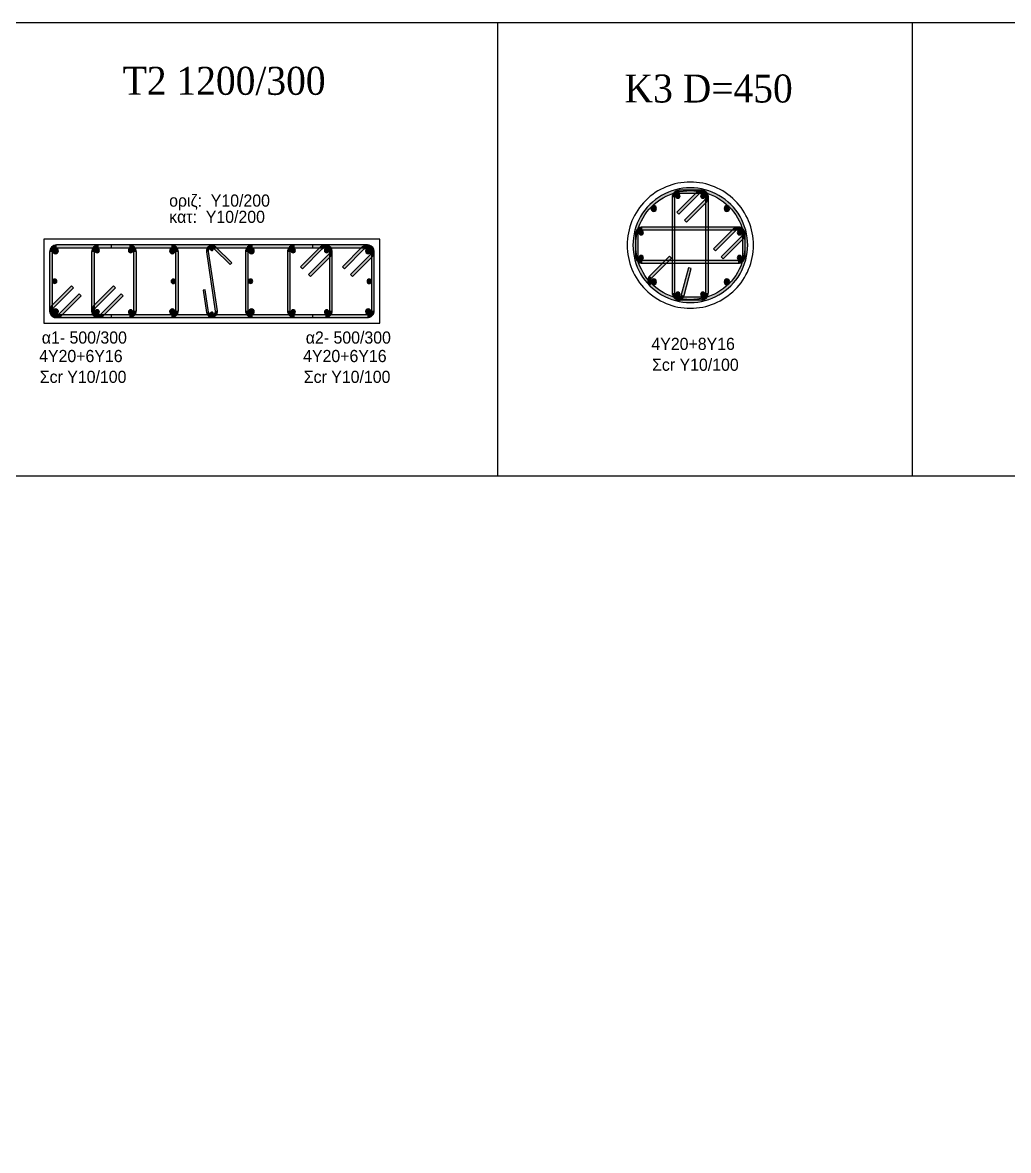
# Model space of a CAD drawing. Header units: millimetres. Extents: x -2171 to 1563, y -1758 to -1505.
# Drawn here: x 503.87 to 521.48, y -1610.4 to -1590.25 of the extents above; entities that cross this region are included whole.
import ezdxf

# ---------------------------------------------------------------- set-up
doc = ezdxf.new("R2010")
doc.units = ezdxf.units.MM
for name, color, linetype in [('-S_TEXT', 3, 'Continuous'), ('Col_Det', 7, 'Continuous'), ('Col_Det_4', 7, 'Continuous'), ('Col_Det_Fill', 7, 'Continuous'), ('Geo_Col_Pro_1', 7, 'Continuous')]:
    doc.layers.add(name, color=color, linetype=linetype)
doc.styles.add('S1Arl22_b_934_161', font='arial.ttf', dxfattribs={"width": 0.933629, "height": 0.002175})
doc.styles.add('S1TmsNwRmn22_b_934_161', font='times.ttf', dxfattribs={"width": 0.933629, "height": 0.002175})

msp = doc.modelspace()

# ---------------------------------------------------------------- hatches: boundary and pattern name
at = {"layer": 'Col_Det_Fill'}
for color, points in [(252, [(515.549, -1593.285), (515.5361, -1593.2367, 0.1316525), (515.0766, -1593.502), (515.1119, -1593.5373, -0.1316525)]), (252, [(515.6025, -1593.2974), (515.6025, -1593.2474, 0.4142136), (515.4775, -1593.3724), (515.5275, -1593.3724, -0.4142136)]), (252, [(516.0537, -1593.285), (516.0666, -1593.2367, 0.1316525), (515.5361, -1593.2367), (515.549, -1593.285, -0.1316525)]), (252, [(516.0002, -1593.2974), (516.0002, -1593.2474), (515.6025, -1593.2474), (515.6025, -1593.2974)]), (252, [(516.0752, -1593.3724), (516.1252, -1593.3724, 0.6681786), (515.9118, -1593.284), (515.9471, -1593.3194, -0.6681786)]), (252, [(516.0532, -1593.4255), (516.0885, -1593.4608, 0.6681786), (516.0002, -1593.2474), (516.0002, -1593.2974, -0.6681786)]), (252, [(516.4908, -1593.5373), (516.5261, -1593.502, 0.1316525), (516.0666, -1593.2367), (516.0537, -1593.285, -0.1316525)]), (252, [(515.5275, -1593.3724), (515.4775, -1593.3724), (515.4775, -1595.0811), (515.5275, -1595.0811)]), (56, [(515.6178, -1593.3477, 0.4142136), (515.5778, -1593.3077, 0.4142136), (515.5378, -1593.3477, 0.4142136), (515.5778, -1593.3877, 0.4142136)]), (252, [(515.9471, -1593.3194), (515.9118, -1593.284), (515.5582, -1593.6376), (515.5936, -1593.673)]), (252, [(515.6996, -1593.779), (515.735, -1593.8144), (516.0885, -1593.4608), (516.0532, -1593.4255)]), (56, [(516.0649, -1593.3477, 0.4142136), (516.0249, -1593.3077, 0.4142136), (515.9849, -1593.3477, 0.4142136), (516.0249, -1593.3877, 0.4142136)]), (252, [(516.0752, -1595.0811), (516.1252, -1595.0811), (516.1252, -1593.3724), (516.0752, -1593.3724)]), (252, [(515.1119, -1593.5373), (515.0766, -1593.502, 0.1316525), (514.8113, -1593.9615), (514.8596, -1593.9744, -0.1316525)]), (12, [(515.1973, -1593.5727, 0.4142136), (515.1473, -1593.5227, 0.4142136), (515.0973, -1593.5727, 0.4142136), (515.1473, -1593.6227, 0.4142136)]), (12, [(516.5054, -1593.5727, 0.4142136), (516.4554, -1593.5227, 0.4142136), (516.4054, -1593.5727, 0.4142136), (516.4554, -1593.6227, 0.4142136)]), (252, [(516.7431, -1593.9744), (516.7914, -1593.9615, 0.1316525), (516.5261, -1593.502), (516.4908, -1593.5373, -0.1316525)]), (252, [(514.8596, -1593.9744), (514.8113, -1593.9615, 0.1316525), (514.8113, -1594.492), (514.8596, -1594.4791, -0.1316525)]), (252, [(514.947, -1593.9529), (514.947, -1593.9029, 0.4142136), (514.822, -1594.0279), (514.872, -1594.0279, -0.4142136)]), (252, [(514.872, -1594.0279), (514.822, -1594.0279), (514.822, -1594.4256), (514.872, -1594.4256)]), (56, [(514.9623, -1594.0032, 0.4142136), (514.9223, -1593.9632, 0.4142136), (514.8823, -1594.0032, 0.4142136), (514.9223, -1594.0432, 0.4142136)]), (252, [(516.6557, -1593.9529), (516.6557, -1593.9029), (514.947, -1593.9029), (514.947, -1593.9529)]), (252, [(516.6026, -1593.9749), (516.5673, -1593.9395), (516.2137, -1594.2931), (516.2491, -1594.3285)]), (252, [(516.7307, -1594.0279), (516.7807, -1594.0279, 0.6681786), (516.5673, -1593.9395), (516.6026, -1593.9749, -0.6681786)]), (56, [(516.7204, -1594.0032, 0.4142136), (516.6804, -1593.9632, 0.4142136), (516.6404, -1594.0032, 0.4142136), (516.6804, -1594.0432, 0.4142136)]), (252, [(516.7087, -1594.081), (516.7441, -1594.1163, 0.6681786), (516.6557, -1593.9029), (516.6557, -1593.9529, -0.6681786)]), (252, [(516.7307, -1594.4256), (516.7807, -1594.4256), (516.7807, -1594.0279), (516.7307, -1594.0279)]), (252, [(516.7431, -1594.4791), (516.7914, -1594.492, 0.1316525), (516.7914, -1593.9615), (516.7431, -1593.9744, -0.1316525)]), (252, [(504.4814, -1594.2725), (504.4814, -1594.2225, 0.4142136), (504.3564, -1594.3475), (504.4064, -1594.3475, -0.4142136)]), (252, [(506.5314, -1594.2725), (506.5314, -1594.2225), (504.4814, -1594.2225), (504.4814, -1594.2725)]), (252, [(505.2314, -1594.2725), (505.2314, -1594.2225, 0.4142136), (505.1064, -1594.3475), (505.1564, -1594.3475, -0.4142136)]), (252, [(505.7814, -1594.2725), (505.7814, -1594.2225), (505.2314, -1594.2225), (505.2314, -1594.2725)]), (252, [(509.0579, -1594.2725), (509.0579, -1594.2225), (505.4548, -1594.2225), (505.4548, -1594.2725)]), (252, [(505.8564, -1594.3475), (505.9064, -1594.3475, 0.4142136), (505.7814, -1594.2225), (505.7814, -1594.2725, -0.4142136)]), (252, [(506.6064, -1594.3475), (506.6564, -1594.3475, 0.4142136), (506.5314, -1594.2225), (506.5314, -1594.2725, -0.4142136)]), (252, [(507.1575, -1594.3473), (507.197, -1594.3414, -0.7233449), (507.2988, -1594.2901), (507.3271, -1594.2618, 0.7233449)]), (252, [(507.9814, -1594.2725), (507.9814, -1594.2225, 0.4142136), (507.8564, -1594.3475), (507.9064, -1594.3475, -0.4142136)]), (252, [(510.0314, -1594.2725), (510.0314, -1594.2225), (507.9814, -1594.2225), (507.9814, -1594.2725)]), (252, [(508.7314, -1594.2725), (508.7314, -1594.2225, 0.4142136), (508.6064, -1594.3475), (508.6564, -1594.3475, -0.4142136)]), (252, [(509.2814, -1594.2725), (509.2814, -1594.2225), (508.7314, -1594.2225), (508.7314, -1594.2725)]), (252, [(509.3564, -1594.3475), (509.4064, -1594.3475, 0.6681786), (509.193, -1594.2591), (509.2283, -1594.2945, -0.6681786)]), (252, [(509.3344, -1594.4006), (509.3698, -1594.4359, 0.6681786), (509.2814, -1594.2225), (509.2814, -1594.2725, -0.6681786)]), (252, [(510.1064, -1594.3475), (510.1564, -1594.3475, 0.6681786), (509.943, -1594.2591), (509.9783, -1594.2945, -0.6681786)]), (252, [(510.0844, -1594.4006), (510.1198, -1594.4359, 0.6681786), (510.0314, -1594.2225), (510.0314, -1594.2725, -0.6681786)]), (252, [(516.3551, -1594.4345), (516.3905, -1594.4699), (516.7441, -1594.1163), (516.7087, -1594.081)]), (252, [(504.4064, -1594.3475), (504.3564, -1594.3475), (504.3564, -1595.3975), (504.4064, -1595.3975)]), (12, [(504.4137, -1594.3298, 0.4142136), (504.4637, -1594.3798, 0.4142136), (504.5137, -1594.3298, 0.4142136), (504.4637, -1594.2798, 0.4142136)]), (252, [(505.1564, -1594.3475), (505.1064, -1594.3475), (505.1064, -1595.3975), (505.1564, -1595.3975)]), (56, [(505.1666, -1594.3228, 0.4142136), (505.2066, -1594.3628, 0.4142136), (505.2466, -1594.3228, 0.4142136), (505.2066, -1594.2828, 0.4142136)]), (56, [(505.7661, -1594.3228, 0.4142136), (505.8061, -1594.3628, 0.4142136), (505.8461, -1594.3228, 0.4142136), (505.8061, -1594.2828, 0.4142136)]), (252, [(505.8564, -1595.3975), (505.9064, -1595.3975), (505.9064, -1594.3475), (505.8564, -1594.3475)]), (12, [(506.4991, -1594.3298, 0.4142136), (506.5491, -1594.3798, 0.4142136), (506.5991, -1594.3298, 0.4142136), (506.5491, -1594.2798, 0.4142136)]), (252, [(506.6064, -1595.3975), (506.6564, -1595.3975), (506.6564, -1594.3475), (506.6064, -1594.3475)]), (252, [(507.3157, -1595.4036), (507.3553, -1595.3977), (507.197, -1594.3414), (507.1575, -1594.3473)]), (133, [(507.2314, -1594.2975, 0.4142136), (507.2564, -1594.3225, 0.4142136), (507.2814, -1594.2975, 0.4142136), (507.2564, -1594.2725, 0.4142136)]), (252, [(507.3271, -1594.2618), (507.2988, -1594.2901), (507.5816, -1594.5729), (507.6099, -1594.5447)]), (252, [(507.9064, -1594.3475), (507.8564, -1594.3475), (507.8564, -1595.3975), (507.9064, -1595.3975)]), (12, [(508.0137, -1594.3298, 0.4142136), (507.9637, -1594.2798, 0.4142136), (507.9137, -1594.3298, 0.4142136), (507.9637, -1594.3798, 0.4142136)]), (252, [(508.6564, -1594.3475), (508.6064, -1594.3475), (508.6064, -1595.3975), (508.6564, -1595.3975)]), (56, [(508.7466, -1594.3228, 0.4142136), (508.7066, -1594.2828, 0.4142136), (508.6666, -1594.3228, 0.4142136), (508.7066, -1594.3628, 0.4142136)]), (252, [(509.2283, -1594.2945), (509.193, -1594.2591), (508.8394, -1594.6127), (508.8748, -1594.648)]), (252, [(508.9809, -1594.7541), (509.0162, -1594.7895), (509.3698, -1594.4359), (509.3344, -1594.4006)]), (56, [(509.3461, -1594.3228, 0.4142136), (509.3061, -1594.2828, 0.4142136), (509.2661, -1594.3228, 0.4142136), (509.3061, -1594.3628, 0.4142136)]), (252, [(509.3564, -1595.3975), (509.4064, -1595.3975), (509.4064, -1594.3475), (509.3564, -1594.3475)]), (252, [(509.9783, -1594.2945), (509.943, -1594.2591), (509.5894, -1594.6127), (509.6248, -1594.648)]), (252, [(509.7309, -1594.7541), (509.7662, -1594.7895), (510.1198, -1594.4359), (510.0844, -1594.4006)]), (12, [(510.0991, -1594.3298, 0.4142136), (510.0491, -1594.2798, 0.4142136), (509.9991, -1594.3298, 0.4142136), (510.0491, -1594.3798, 0.4142136)]), (252, [(510.1064, -1595.3975), (510.1564, -1595.3975), (510.1564, -1594.3475), (510.1064, -1594.3475)]), (252, [(514.872, -1594.4256), (514.822, -1594.4256, 0.4142136), (514.947, -1594.5506), (514.947, -1594.5006, -0.4142136)]), (56, [(514.9623, -1594.4503, 0.4142136), (514.9223, -1594.4103, 0.4142136), (514.8823, -1594.4503, 0.4142136), (514.9223, -1594.4903, 0.4142136)]), (252, [(515.4655, -1594.4566), (515.4301, -1594.4212), (515.0766, -1594.7748), (515.1119, -1594.8101)]), (56, [(516.7204, -1594.4503, 0.4142136), (516.6804, -1594.4103, 0.4142136), (516.6404, -1594.4503, 0.4142136), (516.6804, -1594.4903, 0.4142136)]), (252, [(516.6557, -1594.5006), (516.6557, -1594.5506, 0.4142136), (516.7807, -1594.4256), (516.7307, -1594.4256, -0.4142136)]), (252, [(514.8596, -1594.4791), (514.8113, -1594.492, 0.1316525), (515.0766, -1594.9515), (515.1119, -1594.9162, -0.1316525)]), (252, [(514.947, -1594.5006), (514.947, -1594.5506), (516.6557, -1594.5506), (516.6557, -1594.5006)]), (252, [(515.6409, -1595.1155), (515.6892, -1595.1284), (515.8186, -1594.6455), (515.7703, -1594.6325)]), (252, [(516.4908, -1594.9162), (516.5261, -1594.9515, 0.1316525), (516.7914, -1594.492), (516.7431, -1594.4791, -0.1316525)]), (133, [(504.4065, -1594.8717, 0.4142136), (504.4465, -1594.9117, 0.4142136), (504.4865, -1594.8717, 0.4142136), (504.4465, -1594.8317, 0.4142136)]), (133, [(506.5264, -1594.8725, 0.4142136), (506.5664, -1594.9125, 0.4142136), (506.6064, -1594.8725, 0.4142136), (506.5664, -1594.8325, 0.4142136)]), (133, [(507.9865, -1594.8717, 0.4142136), (507.9465, -1594.8317, 0.4142136), (507.9065, -1594.8717, 0.4142136), (507.9465, -1594.9117, 0.4142136)]), (133, [(510.1064, -1594.8725, 0.4142136), (510.0664, -1594.8325, 0.4142136), (510.0264, -1594.8725, 0.4142136), (510.0664, -1594.9125, 0.4142136)]), (252, [(515.1119, -1594.8101), (515.0766, -1594.7748, 0.4142136), (515.0766, -1594.9515), (515.1119, -1594.9162, -0.4142136)]), (12, [(515.1973, -1594.8808, 0.4142136), (515.1473, -1594.8308, 0.4142136), (515.0973, -1594.8808, 0.4142136), (515.1473, -1594.9308, 0.4142136)]), (12, [(516.5054, -1594.8808, 0.4142136), (516.4554, -1594.8308, 0.4142136), (516.4054, -1594.8808, 0.4142136), (516.4554, -1594.9308, 0.4142136)]), (252, [(504.7819, -1594.9909), (504.7465, -1594.9556), (504.393, -1595.3091), (504.4283, -1595.3445)]), (252, [(505.5319, -1594.9909), (505.4965, -1594.9556), (505.143, -1595.3091), (505.1783, -1595.3445)]), (252, [(507.1378, -1595.0258), (507.0982, -1595.0318), (507.1575, -1595.4273), (507.197, -1595.4214)]), (252, [(515.1119, -1594.9162), (515.0766, -1594.9515, 0.1316525), (515.5361, -1595.2168), (515.549, -1595.1685, -0.1316525)]), (252, [(515.1119, -1594.9162), (515.0766, -1594.9515, 0.1316525), (515.5361, -1595.2168), (515.549, -1595.1685, -0.1316525)]), (252, [(516.0537, -1595.1685), (516.0666, -1595.2168, 0.1316525), (516.5261, -1594.9515), (516.4908, -1594.9162, -0.1316525)]), (252, [(504.5344, -1595.4506), (504.5698, -1595.4859), (504.9233, -1595.1324), (504.888, -1595.097)]), (252, [(505.2844, -1595.4506), (505.3198, -1595.4859), (505.6733, -1595.1324), (505.638, -1595.097)]), (252, [(515.5275, -1595.0811), (515.4775, -1595.0811, 0.4142136), (515.6025, -1595.2061), (515.6025, -1595.1561, -0.4142136)]), (252, [(515.549, -1595.1685), (515.5361, -1595.2168, 0.4142136), (515.6892, -1595.1284), (515.6409, -1595.1155, -0.4142136)]), (252, [(515.549, -1595.1685), (515.5361, -1595.2168, 0.1316525), (516.0666, -1595.2168), (516.0537, -1595.1685, -0.1316525)]), (56, [(515.6178, -1595.1058, 0.4142136), (515.5778, -1595.0658, 0.4142136), (515.5378, -1595.1058, 0.4142136), (515.5778, -1595.1458, 0.4142136)]), (252, [(515.6025, -1595.1561), (515.6025, -1595.2061), (516.0002, -1595.2061), (516.0002, -1595.1561)]), (56, [(516.0649, -1595.1058, 0.4142136), (516.0249, -1595.0658, 0.4142136), (515.9849, -1595.1058, 0.4142136), (516.0249, -1595.1458, 0.4142136)]), (252, [(516.0002, -1595.1561), (516.0002, -1595.2061, 0.4142136), (516.1252, -1595.0811), (516.0752, -1595.0811, -0.4142136)]), (252, [(504.4283, -1595.3445), (504.393, -1595.3091, 0.6681786), (504.4814, -1595.5225), (504.4814, -1595.4725, -0.6681786)]), (252, [(504.4064, -1595.3975), (504.3564, -1595.3975, 0.6681786), (504.5698, -1595.4859), (504.5344, -1595.4506, -0.6681786)]), (12, [(504.4137, -1595.4152, 0.4142136), (504.4637, -1595.4652, 0.4142136), (504.5137, -1595.4152, 0.4142136), (504.4637, -1595.3652, 0.4142136)]), (252, [(505.1783, -1595.3445), (505.143, -1595.3091, 0.6681786), (505.2314, -1595.5225), (505.2314, -1595.4725, -0.6681786)]), (252, [(505.1564, -1595.3975), (505.1064, -1595.3975, 0.6681786), (505.3198, -1595.4859), (505.2844, -1595.4506, -0.6681786)]), (56, [(505.1666, -1595.4223, 0.4142136), (505.2066, -1595.4623, 0.4142136), (505.2466, -1595.4223, 0.4142136), (505.2066, -1595.3823, 0.4142136)]), (56, [(505.7661, -1595.4223, 0.4142136), (505.8061, -1595.4623, 0.4142136), (505.8461, -1595.4223, 0.4142136), (505.8061, -1595.3823, 0.4142136)]), (252, [(505.7814, -1595.4725), (505.7814, -1595.5225, 0.4142136), (505.9064, -1595.3975), (505.8564, -1595.3975, -0.4142136)]), (12, [(506.4991, -1595.4152, 0.4142136), (506.5491, -1595.4652, 0.4142136), (506.5991, -1595.4152, 0.4142136), (506.5491, -1595.3652, 0.4142136)]), (252, [(506.5314, -1595.4725), (506.5314, -1595.5225, 0.4142136), (506.6564, -1595.3975), (506.6064, -1595.3975, -0.4142136)]), (252, [(507.197, -1595.4214), (507.1575, -1595.4273, 1), (507.3553, -1595.3977), (507.3157, -1595.4036, -1)]), (133, [(507.2314, -1595.4475, 0.4142136), (507.2564, -1595.4725, 0.4142136), (507.2814, -1595.4475, 0.4142136), (507.2564, -1595.4225, 0.4142136)]), (252, [(507.9064, -1595.3975), (507.8564, -1595.3975, 0.4142136), (507.9814, -1595.5225), (507.9814, -1595.4725, -0.4142136)]), (12, [(508.0137, -1595.4152, 0.4142136), (507.9637, -1595.3652, 0.4142136), (507.9137, -1595.4152, 0.4142136), (507.9637, -1595.4652, 0.4142136)]), (252, [(508.6564, -1595.3975), (508.6064, -1595.3975, 0.4142136), (508.7314, -1595.5225), (508.7314, -1595.4725, -0.4142136)]), (56, [(508.7466, -1595.4223, 0.4142136), (508.7066, -1595.3823, 0.4142136), (508.6666, -1595.4223, 0.4142136), (508.7066, -1595.4623, 0.4142136)]), (56, [(509.3461, -1595.4223, 0.4142136), (509.3061, -1595.3823, 0.4142136), (509.2661, -1595.4223, 0.4142136), (509.3061, -1595.4623, 0.4142136)]), (252, [(509.2814, -1595.4725), (509.2814, -1595.5225, 0.4142136), (509.4064, -1595.3975), (509.3564, -1595.3975, -0.4142136)]), (12, [(510.0991, -1595.4152, 0.4142136), (510.0491, -1595.3652, 0.4142136), (509.9991, -1595.4152, 0.4142136), (510.0491, -1595.4652, 0.4142136)]), (252, [(510.0314, -1595.4725), (510.0314, -1595.5225, 0.4142136), (510.1564, -1595.3975), (510.1064, -1595.3975, -0.4142136)]), (252, [(504.4814, -1595.4725), (504.4814, -1595.5225), (506.5314, -1595.5225), (506.5314, -1595.4725)]), (252, [(505.2314, -1595.4725), (505.2314, -1595.5225), (505.7814, -1595.5225), (505.7814, -1595.4725)]), (252, [(505.4548, -1595.4725), (505.4548, -1595.5225), (509.0579, -1595.5225), (509.0579, -1595.4725)]), (252, [(507.9814, -1595.4725), (507.9814, -1595.5225), (510.0314, -1595.5225), (510.0314, -1595.4725)]), (252, [(508.7314, -1595.4725), (508.7314, -1595.5225), (509.2814, -1595.5225), (509.2814, -1595.4725)])]:
    msp.add_hatch(color=color, dxfattribs=at).paths.add_polyline_path(points)

# ---------------------------------------------------------------- linework, layer by layer
at = {"layer": '-S_TEXT', "ltscale": 5}
msp.add_lwpolyline([(491.2248, -1590.2497), (549.3723, -1590.2497), (549.3723, -1630.2944), (491.2248, -1630.2944)], close=True, dxfattribs=at)
at = {"layer": 'Col_Det', "color": 7}
for points in [[(515.8014, -1593.0992, 0.4142136), (514.6739, -1594.2267, 0.4142136)], [(515.5361, -1593.2367, 0.1316525), (515.0766, -1593.502)], [(515.6025, -1593.2474, 0.4142136), (515.4775, -1593.3724)], [(516.0666, -1593.2367, 0.1316525), (515.5361, -1593.2367)], [(516.9289, -1594.2267, 0.4142136), (515.8014, -1593.0992, 0.4142136)], [(516.1252, -1593.3724, 0.6681786), (515.9118, -1593.284)], [(516.0885, -1593.4608, 0.6681786), (516.0002, -1593.2474)], [(516.5261, -1593.502, 0.1316525), (516.0666, -1593.2367)], [(515.1119, -1593.5373, -0.1316525), (515.549, -1593.285, -0.1316525)], [(515.5275, -1593.3724, -0.4142136), (515.6025, -1593.2974, -0.4142136)], [(515.5778, -1593.3077, 0.4142136), (515.5378, -1593.3477, 0.4142136)], [(515.5378, -1593.3477, 0.4142136), (515.5778, -1593.3877, 0.4142136)], [(515.549, -1593.285, -0.1316525), (516.0537, -1593.285, -0.1316525)], [(515.6178, -1593.3477, 0.4142136), (515.5778, -1593.3077, 0.4142136)], [(515.5778, -1593.3877, 0.4142136), (515.6178, -1593.3477, 0.4142136)], [(515.9471, -1593.3194, -0.6681786), (516.0752, -1593.3724, -0.6681786)], [(516.0249, -1593.3077, 0.4142136), (515.9849, -1593.3477, 0.4142136)], [(515.9849, -1593.3477, 0.4142136), (516.0249, -1593.3877, 0.4142136)], [(516.0002, -1593.2974, -0.6681786), (516.0532, -1593.4255, -0.6681786)], [(516.0649, -1593.3477, 0.4142136), (516.0249, -1593.3077, 0.4142136)], [(516.0249, -1593.3877, 0.4142136), (516.0649, -1593.3477, 0.4142136)], [(516.0537, -1593.285, -0.1316525), (516.4908, -1593.5373, -0.1316525)], [(515.0766, -1593.502, 0.1316525), (514.8113, -1593.9615)], [(514.8596, -1593.9744, -0.1316525), (515.1119, -1593.5373, -0.1316525)], [(515.1473, -1593.5227, 0.4142136), (515.0973, -1593.5727, 0.4142136)], [(515.0973, -1593.5727, 0.4142136), (515.1473, -1593.6227, 0.4142136)], [(515.1973, -1593.5727, 0.4142136), (515.1473, -1593.5227, 0.4142136)], [(515.1473, -1593.6227, 0.4142136), (515.1973, -1593.5727, 0.4142136)], [(516.4554, -1593.5227, 0.4142136), (516.4054, -1593.5727, 0.4142136)], [(516.4054, -1593.5727, 0.4142136), (516.4554, -1593.6227, 0.4142136)], [(516.5054, -1593.5727, 0.4142136), (516.4554, -1593.5227, 0.4142136)], [(516.4554, -1593.6227, 0.4142136), (516.5054, -1593.5727, 0.4142136)], [(516.4908, -1593.5373, -0.1316525), (516.7431, -1593.9744, -0.1316525)], [(516.7914, -1593.9615, 0.1316525), (516.5261, -1593.502)], [(514.8113, -1593.9615, 0.1316525), (514.8113, -1594.492)], [(514.947, -1593.9029, 0.4142136), (514.822, -1594.0279)], [(514.8596, -1594.4791, -0.1316525), (514.8596, -1593.9744, -0.1316525)], [(514.872, -1594.0279, -0.4142136), (514.947, -1593.9529, -0.4142136)], [(514.9223, -1593.9632, 0.4142136), (514.8823, -1594.0032, 0.4142136)], [(514.8823, -1594.0032, 0.4142136), (514.9223, -1594.0432, 0.4142136)], [(514.9623, -1594.0032, 0.4142136), (514.9223, -1593.9632, 0.4142136)], [(514.9223, -1594.0432, 0.4142136), (514.9623, -1594.0032, 0.4142136)], [(516.7807, -1594.0279, 0.6681786), (516.5673, -1593.9395)], [(516.6026, -1593.9749, -0.6681786), (516.7307, -1594.0279, -0.6681786)], [(516.6804, -1593.9632, 0.4142136), (516.6404, -1594.0032, 0.4142136)], [(516.6404, -1594.0032, 0.4142136), (516.6804, -1594.0432, 0.4142136)], [(516.7441, -1594.1163, 0.6681786), (516.6557, -1593.9029)], [(516.6557, -1593.9529, -0.6681786), (516.7087, -1594.081, -0.6681786)], [(516.7204, -1594.0032, 0.4142136), (516.6804, -1593.9632, 0.4142136)], [(516.6804, -1594.0432, 0.4142136), (516.7204, -1594.0032, 0.4142136)], [(516.7431, -1593.9744, -0.1316525), (516.7431, -1594.4791, -0.1316525)], [(516.7914, -1594.492, 0.1316525), (516.7914, -1593.9615)], [(504.4814, -1594.2225, 0.4142136), (504.3564, -1594.3475)], [(505.2314, -1594.2225, 0.4142136), (505.1064, -1594.3475)], [(505.9064, -1594.3475, 0.4142136), (505.7814, -1594.2225)], [(506.6564, -1594.3475, 0.4142136), (506.5314, -1594.2225)], [(507.3271, -1594.2618, 0.7233449), (507.1575, -1594.3473, 0.7233449)], [(507.9814, -1594.2225, 0.4142136), (507.8564, -1594.3475)], [(508.7314, -1594.2225, 0.4142136), (508.6064, -1594.3475)], [(509.4064, -1594.3475, 0.6681786), (509.193, -1594.2591)], [(509.3698, -1594.4359, 0.6681786), (509.2814, -1594.2225)], [(510.1564, -1594.3475, 0.6681786), (509.943, -1594.2591)], [(510.1198, -1594.4359, 0.6681786), (510.0314, -1594.2225)], [(514.6739, -1594.2267, 0.4142136), (515.8014, -1595.3542, 0.4142136)], [(515.8014, -1595.3542, 0.4142136), (516.9289, -1594.2267, 0.4142136)], [(504.4064, -1594.3475, -0.4142136), (504.4814, -1594.2725, -0.4142136)], [(504.4637, -1594.2798, 0.4142136), (504.4137, -1594.3298, 0.4142136)], [(504.4137, -1594.3298, 0.4142136), (504.4637, -1594.3798, 0.4142136)], [(504.5137, -1594.3298, 0.4142136), (504.4637, -1594.2798, 0.4142136)], [(504.4637, -1594.3798, 0.4142136), (504.5137, -1594.3298, 0.4142136)], [(505.1564, -1594.3475, -0.4142136), (505.2314, -1594.2725, -0.4142136)], [(505.2066, -1594.2828, 0.4142136), (505.1666, -1594.3228, 0.4142136)], [(505.1666, -1594.3228, 0.4142136), (505.2066, -1594.3628, 0.4142136)], [(505.2466, -1594.3228, 0.4142136), (505.2066, -1594.2828, 0.4142136)], [(505.2066, -1594.3628, 0.4142136), (505.2466, -1594.3228, 0.4142136)], [(505.8061, -1594.2828, 0.4142136), (505.7661, -1594.3228, 0.4142136)], [(505.7661, -1594.3228, 0.4142136), (505.8061, -1594.3628, 0.4142136)], [(505.7814, -1594.2725, -0.4142136), (505.8564, -1594.3475, -0.4142136)], [(505.8461, -1594.3228, 0.4142136), (505.8061, -1594.2828, 0.4142136)], [(505.8061, -1594.3628, 0.4142136), (505.8461, -1594.3228, 0.4142136)], [(506.5491, -1594.2798, 0.4142136), (506.4991, -1594.3298, 0.4142136)], [(506.4991, -1594.3298, 0.4142136), (506.5491, -1594.3798, 0.4142136)], [(506.5314, -1594.2725, -0.4142136), (506.6064, -1594.3475, -0.4142136)], [(506.5991, -1594.3298, 0.4142136), (506.5491, -1594.2798, 0.4142136)], [(506.5491, -1594.3798, 0.4142136), (506.5991, -1594.3298, 0.4142136)], [(507.197, -1594.3414, -0.7233449), (507.2988, -1594.2901)], [(507.2564, -1594.2725, 0.4142136), (507.2314, -1594.2975, 0.4142136)], [(507.2314, -1594.2975, 0.4142136), (507.2564, -1594.3225, 0.4142136)], [(507.2814, -1594.2975, 0.4142136), (507.2564, -1594.2725, 0.4142136)], [(507.2564, -1594.3225, 0.4142136), (507.2814, -1594.2975, 0.4142136)], [(507.9064, -1594.3475, -0.4142136), (507.9814, -1594.2725, -0.4142136)], [(507.9637, -1594.2798, 0.4142136), (507.9137, -1594.3298, 0.4142136)], [(507.9137, -1594.3298, 0.4142136), (507.9637, -1594.3798, 0.4142136)], [(508.0137, -1594.3298, 0.4142136), (507.9637, -1594.2798, 0.4142136)], [(507.9637, -1594.3798, 0.4142136), (508.0137, -1594.3298, 0.4142136)], [(508.6564, -1594.3475, -0.4142136), (508.7314, -1594.2725, -0.4142136)], [(508.7066, -1594.2828, 0.4142136), (508.6666, -1594.3228, 0.4142136)], [(508.6666, -1594.3228, 0.4142136), (508.7066, -1594.3628, 0.4142136)], [(508.7466, -1594.3228, 0.4142136), (508.7066, -1594.2828, 0.4142136)], [(508.7066, -1594.3628, 0.4142136), (508.7466, -1594.3228, 0.4142136)], [(509.2283, -1594.2945, -0.6681786), (509.3564, -1594.3475, -0.6681786)], [(509.3061, -1594.2828, 0.4142136), (509.2661, -1594.3228, 0.4142136)], [(509.2661, -1594.3228, 0.4142136), (509.3061, -1594.3628, 0.4142136)], [(509.2814, -1594.2725, -0.6681786), (509.3344, -1594.4006, -0.6681786)], [(509.3461, -1594.3228, 0.4142136), (509.3061, -1594.2828, 0.4142136)], [(509.3061, -1594.3628, 0.4142136), (509.3461, -1594.3228, 0.4142136)], [(509.9783, -1594.2945, -0.6681786), (510.1064, -1594.3475, -0.6681786)], [(510.0491, -1594.2798, 0.4142136), (509.9991, -1594.3298, 0.4142136)], [(509.9991, -1594.3298, 0.4142136), (510.0491, -1594.3798, 0.4142136)], [(510.0314, -1594.2725, -0.6681786), (510.0844, -1594.4006, -0.6681786)], [(510.0991, -1594.3298, 0.4142136), (510.0491, -1594.2798, 0.4142136)], [(510.0491, -1594.3798, 0.4142136), (510.0991, -1594.3298, 0.4142136)], [(514.822, -1594.4256, 0.4142136), (514.947, -1594.5506)], [(514.947, -1594.5006, -0.4142136), (514.872, -1594.4256, -0.4142136)], [(514.9223, -1594.4103, 0.4142136), (514.8823, -1594.4503, 0.4142136)], [(514.8823, -1594.4503, 0.4142136), (514.9223, -1594.4903, 0.4142136)], [(514.9623, -1594.4503, 0.4142136), (514.9223, -1594.4103, 0.4142136)], [(514.9223, -1594.4903, 0.4142136), (514.9623, -1594.4503, 0.4142136)], [(516.6804, -1594.4103, 0.4142136), (516.6404, -1594.4503, 0.4142136)], [(516.6404, -1594.4503, 0.4142136), (516.6804, -1594.4903, 0.4142136)], [(516.6557, -1594.5506, 0.4142136), (516.7807, -1594.4256)], [(516.7307, -1594.4256, -0.4142136), (516.6557, -1594.5006, -0.4142136)], [(516.7204, -1594.4503, 0.4142136), (516.6804, -1594.4103, 0.4142136)], [(516.6804, -1594.4903, 0.4142136), (516.7204, -1594.4503, 0.4142136)], [(514.8113, -1594.492, 0.1316525), (515.0766, -1594.9515)], [(515.1119, -1594.9162, -0.1316525), (514.8596, -1594.4791, -0.1316525)], [(516.7431, -1594.4791, -0.1316525), (516.4908, -1594.9162, -0.1316525)], [(516.5261, -1594.9515, 0.1316525), (516.7914, -1594.492)], [(504.4465, -1594.8317, 0.4142136), (504.4065, -1594.8717, 0.4142136)], [(504.4865, -1594.8717, 0.4142136), (504.4465, -1594.8317, 0.4142136)], [(506.5664, -1594.8325, 0.4142136), (506.5264, -1594.8725, 0.4142136)], [(506.6064, -1594.8725, 0.4142136), (506.5664, -1594.8325, 0.4142136)], [(507.9465, -1594.8317, 0.4142136), (507.9065, -1594.8717, 0.4142136)], [(507.9865, -1594.8717, 0.4142136), (507.9465, -1594.8317, 0.4142136)], [(510.0664, -1594.8325, 0.4142136), (510.0264, -1594.8725, 0.4142136)], [(510.1064, -1594.8725, 0.4142136), (510.0664, -1594.8325, 0.4142136)], [(515.0766, -1594.7748, 0.4142136), (515.0766, -1594.9515)], [(515.1119, -1594.9162, -0.4142136), (515.1119, -1594.8101, -0.4142136)], [(515.1473, -1594.8308, 0.4142136), (515.0973, -1594.8808, 0.4142136)], [(515.1973, -1594.8808, 0.4142136), (515.1473, -1594.8308, 0.4142136)], [(516.4554, -1594.8308, 0.4142136), (516.4054, -1594.8808, 0.4142136)], [(516.5054, -1594.8808, 0.4142136), (516.4554, -1594.8308, 0.4142136)], [(504.4065, -1594.8717, 0.4142136), (504.4465, -1594.9117, 0.4142136)], [(504.4465, -1594.9117, 0.4142136), (504.4865, -1594.8717, 0.4142136)], [(506.5264, -1594.8725, 0.4142136), (506.5664, -1594.9125, 0.4142136)], [(506.5664, -1594.9125, 0.4142136), (506.6064, -1594.8725, 0.4142136)], [(507.9065, -1594.8717, 0.4142136), (507.9465, -1594.9117, 0.4142136)], [(507.9465, -1594.9117, 0.4142136), (507.9865, -1594.8717, 0.4142136)], [(510.0264, -1594.8725, 0.4142136), (510.0664, -1594.9125, 0.4142136)], [(510.0664, -1594.9125, 0.4142136), (510.1064, -1594.8725, 0.4142136)], [(515.0766, -1594.9515, 0.1316525), (515.5361, -1595.2168)], [(515.0766, -1594.9515, 0.1316525), (515.5361, -1595.2168)], [(515.0973, -1594.8808, 0.4142136), (515.1473, -1594.9308, 0.4142136)], [(515.549, -1595.1685, -0.1316525), (515.1119, -1594.9162, -0.1316525)], [(515.549, -1595.1685, -0.1316525), (515.1119, -1594.9162, -0.1316525)], [(515.1473, -1594.9308, 0.4142136), (515.1973, -1594.8808, 0.4142136)], [(516.4908, -1594.9162, -0.1316525), (516.0537, -1595.1685, -0.1316525)], [(516.0666, -1595.2168, 0.1316525), (516.5261, -1594.9515)], [(516.4054, -1594.8808, 0.4142136), (516.4554, -1594.9308, 0.4142136)], [(516.4554, -1594.9308, 0.4142136), (516.5054, -1594.8808, 0.4142136)], [(515.4775, -1595.0811, 0.4142136), (515.6025, -1595.2061)], [(515.6025, -1595.1561, -0.4142136), (515.5275, -1595.0811, -0.4142136)], [(515.5361, -1595.2168, 0.4142136), (515.6892, -1595.1284)], [(515.5361, -1595.2168, 0.1316525), (516.0666, -1595.2168)], [(515.5778, -1595.0658, 0.4142136), (515.5378, -1595.1058, 0.4142136)], [(515.5378, -1595.1058, 0.4142136), (515.5778, -1595.1458, 0.4142136)], [(515.6409, -1595.1155, -0.4142136), (515.549, -1595.1685, -0.4142136)], [(516.0537, -1595.1685, -0.1316525), (515.549, -1595.1685, -0.1316525)], [(515.6178, -1595.1058, 0.4142136), (515.5778, -1595.0658, 0.4142136)], [(515.5778, -1595.1458, 0.4142136), (515.6178, -1595.1058, 0.4142136)], [(516.0249, -1595.0658, 0.4142136), (515.9849, -1595.1058, 0.4142136)], [(515.9849, -1595.1058, 0.4142136), (516.0249, -1595.1458, 0.4142136)], [(516.0002, -1595.2061, 0.4142136), (516.1252, -1595.0811)], [(516.0752, -1595.0811, -0.4142136), (516.0002, -1595.1561, -0.4142136)], [(516.0649, -1595.1058, 0.4142136), (516.0249, -1595.0658, 0.4142136)], [(516.0249, -1595.1458, 0.4142136), (516.0649, -1595.1058, 0.4142136)], [(504.393, -1595.3091, 0.6681786), (504.4814, -1595.5225)], [(504.3564, -1595.3975, 0.6681786), (504.5698, -1595.4859)], [(504.4814, -1595.4725, -0.6681786), (504.4283, -1595.3445, -0.6681786)], [(504.5344, -1595.4506, -0.6681786), (504.4064, -1595.3975, -0.6681786)], [(504.4637, -1595.3652, 0.4142136), (504.4137, -1595.4152, 0.4142136)], [(504.4137, -1595.4152, 0.4142136), (504.4637, -1595.4652, 0.4142136)], [(504.5137, -1595.4152, 0.4142136), (504.4637, -1595.3652, 0.4142136)], [(504.4637, -1595.4652, 0.4142136), (504.5137, -1595.4152, 0.4142136)], [(505.143, -1595.3091, 0.6681786), (505.2314, -1595.5225)], [(505.1064, -1595.3975, 0.6681786), (505.3198, -1595.4859)], [(505.2314, -1595.4725, -0.6681786), (505.1783, -1595.3445, -0.6681786)], [(505.2844, -1595.4506, -0.6681786), (505.1564, -1595.3975, -0.6681786)], [(505.2066, -1595.3823, 0.4142136), (505.1666, -1595.4223, 0.4142136)], [(505.1666, -1595.4223, 0.4142136), (505.2066, -1595.4623, 0.4142136)], [(505.2466, -1595.4223, 0.4142136), (505.2066, -1595.3823, 0.4142136)], [(505.2066, -1595.4623, 0.4142136), (505.2466, -1595.4223, 0.4142136)], [(505.8061, -1595.3823, 0.4142136), (505.7661, -1595.4223, 0.4142136)], [(505.7661, -1595.4223, 0.4142136), (505.8061, -1595.4623, 0.4142136)], [(505.7814, -1595.5225, 0.4142136), (505.9064, -1595.3975)], [(505.8564, -1595.3975, -0.4142136), (505.7814, -1595.4725, -0.4142136)], [(505.8461, -1595.4223, 0.4142136), (505.8061, -1595.3823, 0.4142136)], [(505.8061, -1595.4623, 0.4142136), (505.8461, -1595.4223, 0.4142136)], [(506.5491, -1595.3652, 0.4142136), (506.4991, -1595.4152, 0.4142136)], [(506.4991, -1595.4152, 0.4142136), (506.5491, -1595.4652, 0.4142136)], [(506.5314, -1595.5225, 0.4142136), (506.6564, -1595.3975)], [(506.6064, -1595.3975, -0.4142136), (506.5314, -1595.4725, -0.4142136)], [(506.5991, -1595.4152, 0.4142136), (506.5491, -1595.3652, 0.4142136)], [(506.5491, -1595.4652, 0.4142136), (506.5991, -1595.4152, 0.4142136)], [(507.1575, -1595.4273, 1), (507.3553, -1595.3977)], [(507.3157, -1595.4036, -1), (507.197, -1595.4214, -1)], [(507.2564, -1595.4225, 0.4142136), (507.2314, -1595.4475, 0.4142136)], [(507.2314, -1595.4475, 0.4142136), (507.2564, -1595.4725, 0.4142136)], [(507.2814, -1595.4475, 0.4142136), (507.2564, -1595.4225, 0.4142136)], [(507.2564, -1595.4725, 0.4142136), (507.2814, -1595.4475, 0.4142136)], [(507.8564, -1595.3975, 0.4142136), (507.9814, -1595.5225)], [(507.9814, -1595.4725, -0.4142136), (507.9064, -1595.3975, -0.4142136)], [(507.9637, -1595.3652, 0.4142136), (507.9137, -1595.4152, 0.4142136)], [(507.9137, -1595.4152, 0.4142136), (507.9637, -1595.4652, 0.4142136)], [(508.0137, -1595.4152, 0.4142136), (507.9637, -1595.3652, 0.4142136)], [(507.9637, -1595.4652, 0.4142136), (508.0137, -1595.4152, 0.4142136)], [(508.6064, -1595.3975, 0.4142136), (508.7314, -1595.5225)], [(508.7314, -1595.4725, -0.4142136), (508.6564, -1595.3975, -0.4142136)], [(508.7066, -1595.3823, 0.4142136), (508.6666, -1595.4223, 0.4142136)], [(508.6666, -1595.4223, 0.4142136), (508.7066, -1595.4623, 0.4142136)], [(508.7466, -1595.4223, 0.4142136), (508.7066, -1595.3823, 0.4142136)], [(508.7066, -1595.4623, 0.4142136), (508.7466, -1595.4223, 0.4142136)], [(509.3061, -1595.3823, 0.4142136), (509.2661, -1595.4223, 0.4142136)], [(509.2661, -1595.4223, 0.4142136), (509.3061, -1595.4623, 0.4142136)], [(509.2814, -1595.5225, 0.4142136), (509.4064, -1595.3975)], [(509.3564, -1595.3975, -0.4142136), (509.2814, -1595.4725, -0.4142136)], [(509.3461, -1595.4223, 0.4142136), (509.3061, -1595.3823, 0.4142136)], [(509.3061, -1595.4623, 0.4142136), (509.3461, -1595.4223, 0.4142136)], [(510.0491, -1595.3652, 0.4142136), (509.9991, -1595.4152, 0.4142136)], [(509.9991, -1595.4152, 0.4142136), (510.0491, -1595.4652, 0.4142136)], [(510.0314, -1595.5225, 0.4142136), (510.1564, -1595.3975)], [(510.1064, -1595.3975, -0.4142136), (510.0314, -1595.4725, -0.4142136)], [(510.0991, -1595.4152, 0.4142136), (510.0491, -1595.3652, 0.4142136)], [(510.0491, -1595.4652, 0.4142136), (510.0991, -1595.4152, 0.4142136)]]:
    msp.add_lwpolyline(points, format="xyb", dxfattribs=at)
for points in [[(516.0002, -1593.2474), (515.6025, -1593.2474)], [(515.4775, -1593.3724), (515.4775, -1595.0811)], [(515.5275, -1595.0811), (515.5275, -1593.3724)], [(515.9118, -1593.284), (515.5582, -1593.6376)], [(515.5936, -1593.673), (515.9471, -1593.3194)], [(515.6025, -1593.2974), (516.0002, -1593.2974)], [(516.0532, -1593.4255), (515.6996, -1593.779)], [(516.0752, -1593.3724), (516.0752, -1595.0811)], [(516.1252, -1595.0811), (516.1252, -1593.3724)], [(515.5582, -1593.6376), (515.5936, -1593.673)], [(515.735, -1593.8144), (516.0885, -1593.4608)], [(515.6996, -1593.779), (515.735, -1593.8144)], [(514.822, -1594.0279), (514.822, -1594.4256)], [(514.872, -1594.4256), (514.872, -1594.0279)], [(516.6557, -1593.9029), (514.947, -1593.9029)], [(514.947, -1593.9529), (516.6557, -1593.9529)], [(516.5673, -1593.9395), (516.2137, -1594.2931)], [(516.2491, -1594.3285), (516.6026, -1593.9749)], [(516.7307, -1594.0279), (516.7307, -1594.4256)], [(516.7807, -1594.4256), (516.7807, -1594.0279)], [(510.2564, -1594.1225), (504.2564, -1594.1225)], [(504.2564, -1594.1225), (504.2564, -1595.6225)], [(506.5314, -1594.2225), (504.4814, -1594.2225)], [(505.7814, -1594.2225), (505.2314, -1594.2225)], [(509.0579, -1594.2225), (505.4548, -1594.2225)], [(505.4548, -1594.2225), (505.4548, -1594.2725)], [(510.0314, -1594.2225), (507.9814, -1594.2225)], [(509.2814, -1594.2225), (508.7314, -1594.2225)], [(509.0579, -1594.2725), (509.0579, -1594.2225)], [(510.2564, -1595.6225), (510.2564, -1594.1225)], [(516.7087, -1594.081), (516.3551, -1594.4345)], [(516.3905, -1594.4699), (516.7441, -1594.1163)], [(504.3564, -1594.3475), (504.3564, -1595.3975)], [(504.4064, -1595.3975), (504.4064, -1594.3475)], [(504.4814, -1594.2725), (506.5314, -1594.2725)], [(505.1064, -1594.3475), (505.1064, -1595.3975)], [(505.1564, -1595.3975), (505.1564, -1594.3475)], [(505.2314, -1594.2725), (505.7814, -1594.2725)], [(505.4548, -1594.2725), (509.0579, -1594.2725)], [(505.8564, -1594.3475), (505.8564, -1595.3975)], [(505.9064, -1595.3975), (505.9064, -1594.3475)], [(506.6064, -1594.3475), (506.6064, -1595.3975)], [(506.6564, -1595.3975), (506.6564, -1594.3475)], [(507.1575, -1594.3473), (507.3157, -1595.4036)], [(507.3553, -1595.3977), (507.197, -1594.3414)], [(507.2988, -1594.2901), (507.5816, -1594.5729)], [(507.6099, -1594.5447), (507.3271, -1594.2618)], [(507.8564, -1594.3475), (507.8564, -1595.3975)], [(507.9064, -1595.3975), (507.9064, -1594.3475)], [(507.9814, -1594.2725), (510.0314, -1594.2725)], [(508.6064, -1594.3475), (508.6064, -1595.3975)], [(508.6564, -1595.3975), (508.6564, -1594.3475)], [(508.7314, -1594.2725), (509.2814, -1594.2725)], [(509.193, -1594.2591), (508.8394, -1594.6127)], [(508.8748, -1594.648), (509.2283, -1594.2945)], [(509.3344, -1594.4006), (508.9809, -1594.7541)], [(509.0162, -1594.7895), (509.3698, -1594.4359)], [(509.3564, -1594.3475), (509.3564, -1595.3975)], [(509.4064, -1595.3975), (509.4064, -1594.3475)], [(509.943, -1594.2591), (509.5894, -1594.6127)], [(509.6248, -1594.648), (509.9783, -1594.2945)], [(510.0844, -1594.4006), (509.7309, -1594.7541)], [(509.7662, -1594.7895), (510.1198, -1594.4359)], [(510.1064, -1594.3475), (510.1064, -1595.3975)], [(510.1564, -1595.3975), (510.1564, -1594.3475)], [(515.4301, -1594.4212), (515.0766, -1594.7748)], [(515.1119, -1594.8101), (515.4655, -1594.4566)], [(515.4655, -1594.4566), (515.4301, -1594.4212)], [(516.2137, -1594.2931), (516.2491, -1594.3285)], [(516.3551, -1594.4345), (516.3905, -1594.4699)], [(507.5816, -1594.5729), (507.6099, -1594.5447)], [(508.8394, -1594.6127), (508.8748, -1594.648)], [(509.5894, -1594.6127), (509.6248, -1594.648)], [(516.6557, -1594.5006), (514.947, -1594.5006)], [(514.947, -1594.5506), (516.6557, -1594.5506)], [(515.7703, -1594.6325), (515.6409, -1595.1155)], [(515.6892, -1595.1284), (515.8186, -1594.6455)], [(515.8186, -1594.6455), (515.7703, -1594.6325)], [(508.9809, -1594.7541), (509.0162, -1594.7895)], [(509.7309, -1594.7541), (509.7662, -1594.7895)], [(504.7465, -1594.9556), (504.393, -1595.3091)], [(504.4283, -1595.3445), (504.7819, -1594.9909)], [(504.7819, -1594.9909), (504.7465, -1594.9556)], [(505.4965, -1594.9556), (505.143, -1595.3091)], [(505.1783, -1595.3445), (505.5319, -1594.9909)], [(505.5319, -1594.9909), (505.4965, -1594.9556)], [(507.1378, -1595.0258), (507.0982, -1595.0318)], [(507.0982, -1595.0318), (507.1575, -1595.4273)], [(507.197, -1595.4214), (507.1378, -1595.0258)], [(504.888, -1595.097), (504.5344, -1595.4506)], [(504.5698, -1595.4859), (504.9233, -1595.1324)], [(504.9233, -1595.1324), (504.888, -1595.097)], [(505.638, -1595.097), (505.2844, -1595.4506)], [(505.3198, -1595.4859), (505.6733, -1595.1324)], [(505.6733, -1595.1324), (505.638, -1595.097)], [(516.0002, -1595.1561), (515.6025, -1595.1561)], [(515.6025, -1595.2061), (516.0002, -1595.2061)], [(504.2564, -1595.6225), (510.2564, -1595.6225)], [(506.5314, -1595.4725), (504.4814, -1595.4725)], [(504.4814, -1595.5225), (506.5314, -1595.5225)], [(505.7814, -1595.4725), (505.2314, -1595.4725)], [(505.2314, -1595.5225), (505.7814, -1595.5225)], [(505.4548, -1595.4725), (505.4548, -1595.5225)], [(509.0579, -1595.4725), (505.4548, -1595.4725)], [(505.4548, -1595.5225), (509.0579, -1595.5225)], [(510.0314, -1595.4725), (507.9814, -1595.4725)], [(507.9814, -1595.5225), (510.0314, -1595.5225)], [(509.2814, -1595.4725), (508.7314, -1595.4725)], [(508.7314, -1595.5225), (509.2814, -1595.5225)], [(509.0579, -1595.5225), (509.0579, -1595.4725)]]:
    msp.add_lwpolyline(points, dxfattribs=at)
at = {"layer": 'Geo_Col_Pro_1', "color": 4, "linetype": 'Continuous', "ltscale": 0.5}
for p, q in [((512.3564, -1590.2497), (512.3564, -1598.3514)), ((519.7639, -1590.2497), (519.7639, -1598.3514)), ((491.2248, -1598.3514), (549.3723, -1598.3514))]:
    msp.add_line(p, q, dxfattribs=at)

# ---------------------------------------------------------------- texts
at = {"layer": 'Col_Det', "color": 7, "style": 'S1Arl22_b_934_161', "width": 0.933629}
for s, p in [('οριζ:  Y10/200', (506.4925, -1593.5393)), ('κατ:  Y10/200', (506.4925, -1593.8293)), (' α1- 500/300', (504.1387, -1595.9865)), (' α2- 500/300', (508.8542, -1595.9865)), ('4Y20+8Y16', (515.1067, -1596.0996)), ('4Y20+6Y16', (504.1701, -1596.3161)), ('4Y20+6Y16', (508.8856, -1596.3161)), ('Σcr Y10/100', (515.1185, -1596.4721)), ('Σcr Y10/100', (504.182, -1596.6886)), ('Σcr Y10/100', (508.8975, -1596.6886))]:
    msp.add_text(s, height=0.2175, dxfattribs=at).set_placement(p)
at = {"layer": 'Col_Det_4', "color": 1, "style": 'S1TmsNwRmn22_b_934_161', "width": 0.933629}
for s, p in [('T2 1200/300', (505.6633, -1591.5404)), ('K3 D=450 ', (514.6282, -1591.6779))]:
    msp.add_text(s, height=0.5, dxfattribs=at).set_placement(p)

doc.saveas('drawing.dxf')
